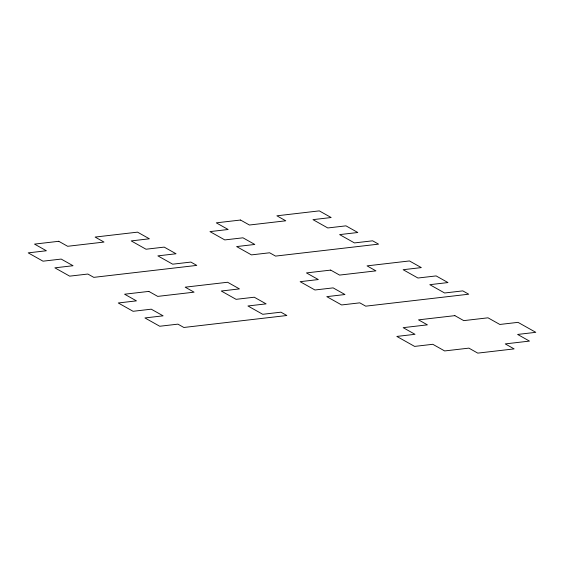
<?xml version="1.0" encoding="UTF-8"?>
<svg xmlns="http://www.w3.org/2000/svg" width="564" height="564" viewBox="0 0 564 564"><rect width="100%" height="100%" fill="white"/><g stroke="black" fill="none" stroke-linecap="round" stroke-linejoin="round"><path stroke-width="0.85" d="M240.525 220.031L216.294 222.843L228.145 229.499L209.963 231.607L224.782 239.919L242.957 237.811L254.808 244.459L236.633 246.574L251.445 254.886L269.627 252.778L275.549 256.098L378.557 244.142L372.628 240.814L354.453 242.922L339.634 234.61L357.816 232.502L345.965 225.847L327.783 227.962L312.971 219.643L331.146 217.535L319.294 210.88L276.882 215.808L285.772 220.799L249.415 225.015L240.525 220.031M58.762 241.293L34.524 244.106L46.375 250.761L28.2 252.869L43.012 261.181L61.194 259.073L73.045 265.722L54.87 267.837L69.682 276.148L87.857 274.041L93.786 277.361L196.787 265.404L190.865 262.077L172.69 264.185L157.871 255.873L176.046 253.765L164.195 247.11L146.02 249.225L131.208 240.906L149.382 238.798L137.531 232.149L95.119 237.07L104.002 242.062L67.652 246.285L58.762 241.293M330.694 270.1L306.456 272.913L318.308 279.561L300.133 281.676L314.945 289.988L333.12 287.88L344.971 294.528L326.796 296.643L341.615 304.955L359.79 302.84L365.712 306.167L468.719 294.204L462.79 290.883L444.615 292.991L429.803 284.679L447.978 282.564L436.127 275.916L417.945 278.024L403.133 269.712L421.308 267.604L409.457 260.949L367.044 265.877L375.934 270.861L339.577 275.084L330.694 270.1M148.825 291.398L124.588 294.211L136.446 300.866L118.264 302.974L133.083 311.293L151.258 309.178L163.109 315.833L144.934 317.941L159.746 326.253L177.921 324.145L183.85 327.472L286.857 315.509L280.928 312.181L262.753 314.296L247.934 305.977L266.116 303.869L254.258 297.214L236.083 299.329L221.271 291.017L239.446 288.902L227.595 282.254L185.182 287.175L194.072 292.166L157.716 296.389L148.825 291.398M454.866 315.643L418.516 319.858L427.399 324.85L403.168 327.663L415.019 334.318L396.837 336.426L414.618 346.402L432.792 344.294L444.651 350.942L468.881 348.129L477.771 353.12L514.128 348.897L505.238 343.906L529.476 341.093L517.625 334.438L535.8 332.33L518.02 322.354L499.845 324.462L487.994 317.814L463.756 320.627L454.866 315.643"/></g></svg>
